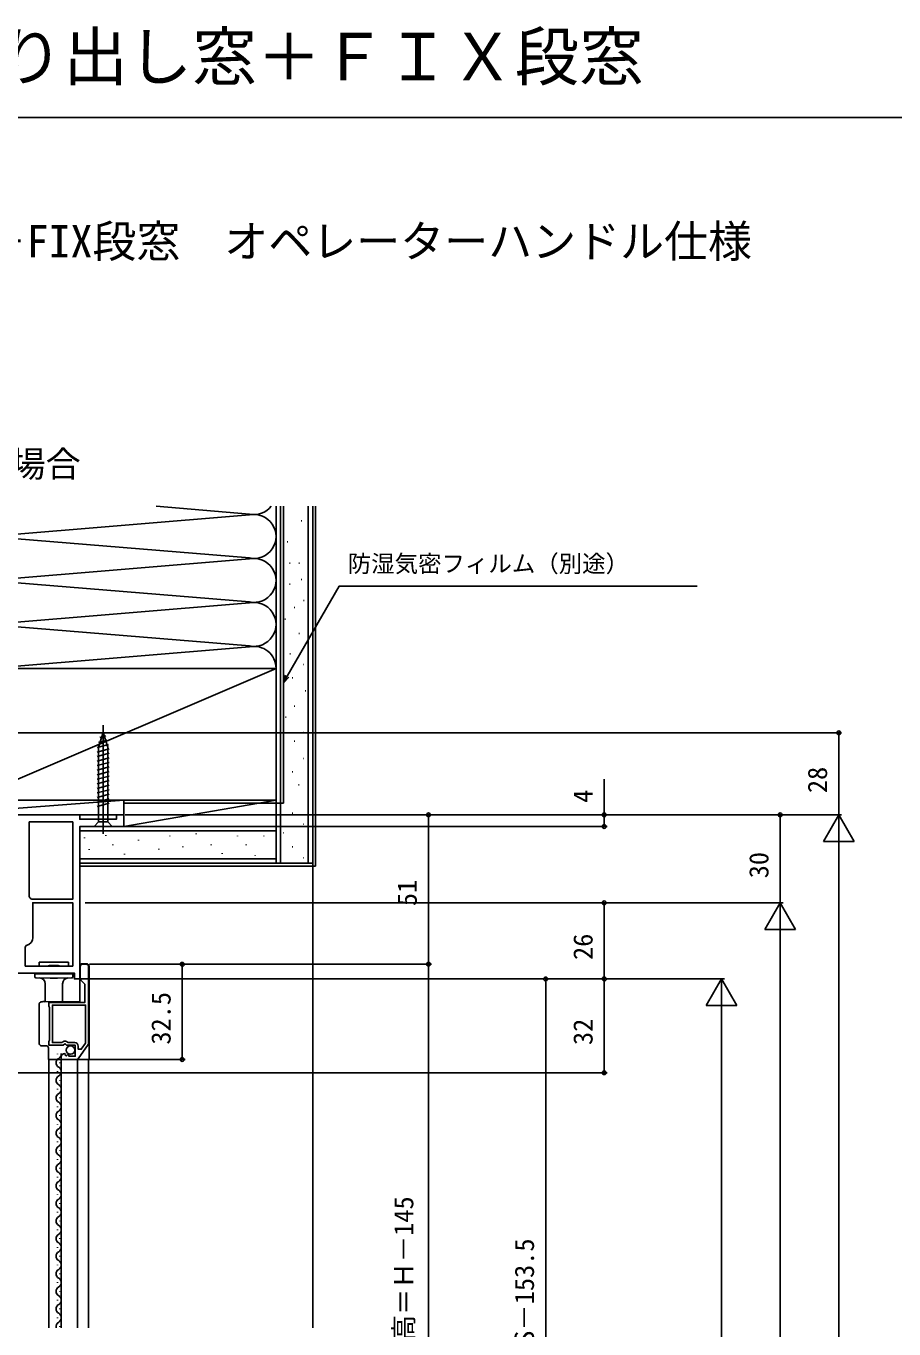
# Model space of a CAD drawing. Units: millimetres, scale not verified. Extents: x -525 to 525, y -783 to 778.
# Drawn here: x -336.3 to -40.2, y 333.9 to 778.5 of the extents above; entities that cross this region are included whole.
import ezdxf
from ezdxf.enums import TextEntityAlignment as Align

# ---------------------------------------------------------------- set-up
doc = ezdxf.new("R2010")
doc.units = ezdxf.units.MM
doc.header["$LTSCALE"] = 4
for name, color, linetype in [('0-2_USER1', 3, 'Continuous'), ('0-3_YKK_11', 7, 'Continuous'), ('0-4_YKK_12', 2, 'Continuous'), ('0-5_YKK_13', 4, 'Continuous'), ('0-7_YKK_D', 6, 'Continuous'), ('0-8_YKK_ZWAK', 7, 'Continuous'), ('0-9_YSS_K', 3, 'Continuous'), ('0-A_YSS_KE', 3, 'Continuous')]:
    doc.layers.add(name, color=color, linetype=linetype)
doc.styles.add('ＭＳ ゴシック', font='')
doc.styles.get('ＭＳ ゴシック').set_extended_font_data('MS Gothic')

msp = doc.modelspace()

# ---------------------------------------------------------------- linework, layer by layer
at = {"layer": '0-3_YKK_11'}
for p, q in [((-317.1, 458.31), (-315.7, 458.31)), ((-317.8, 453.4), (-317.8, 457.61)), ((-315, 457.61), (-315, 431.33)), ((-315.126, 430.929), (-318.491, 426.109))]:
    msp.add_line(p, q, dxfattribs=at)
for points in [[(-432, 509.31), (-371.4, 509.31), (-371.4, 537.31), (-368, 537.31), (-368, 535.41), (-368.5, 534.91), (-369, 534.41), (-369, 509.31), (-318, 509.31), (-318, 507.81), (-305.5, 507.81), (-305.5, 509.31), (-303, 509.31), (-303, 505.31), (-318, 505.31), (-318, 453.31), (-319.8, 453.31), (-319.8, 455.31), (-344.5, 455.31), (-344.5, 458.61)], [(-335.024, 481.021), (-335.2, 481.402), (-335.2, 506.91), (-320.4, 506.91)], [(-320.4, 506.91), (-320.4, 480.51), (-334.308, 480.51), (-334.689, 480.686)], [(-320.4, 457.71), (-320.4, 479.31), (-334, 479.31), (-334, 467.51)], [(-336.218, 464.691), (-336.6, 464.205), (-336.6, 457.71), (-320.4, 457.71)], [(-323.118, 427.909), (-322.907, 427.658), (-322.992, 427.339), (-322.524, 427.069), (-321.947, 427.646), (-321.7, 427.544), (-321.7, 426.91), (-319.5, 426.91), (-319.5, 430.71), (-322.5, 430.71), (-322.8, 431.01), (-323.129, 431.163), (-323.669, 430.71), (-328.5, 430.71), (-328.5, 432.037), (-328.4, 432.21), (-328.3, 432.383), (-328.3, 443.637), (-328.4, 443.81), (-328.5, 443.983), (-328.5, 445.31), (-316.2, 445.31), (-316.2, 451.51), (-317.595, 452.905)], [(-316, 431.425), (-316, 444.41), (-327.3, 444.41), (-327.3, 431.61), (-323.996, 431.61), (-323.707, 431.853)], [(-322.157, 431.717), (-321.928, 431.61), (-319.7, 431.61)], [(-318.5, 430.41), (-318.5, 429.31), (-317.476, 429.31), (-316, 431.425)], [(-319.065, 425.81), (-324.3, 425.81), (-324.3, 426.615)]]:
    msp.add_lwpolyline(points, dxfattribs=at)
for centre, radius, start, end in [((-336.9, 478.81), 2.9, 40.32022, 49.67978), ((-336.9, 467.51), 2.9, 283.60896, 359.99999), ((-317.1, 457.61), 0.7, 90.00001, 179.99999), ((-315.7, 457.61), 0.7, 0.00001, 89.99999), ((-317.1, 453.4), 0.7, 179.99997, 224.99996), ((-323, 431.01), 1.1, 40.00519, 130.00001), ((-319.7, 430.41), 1.2, 0.00001, 89.99999), ((-315.7, 431.33), 0.7, 325.08065, 0.00008), ((-323, 426.615), 1.3, 95.2159, 180.00002), ((-319.065, 426.51), 0.7, 270.00002, 325.08063)]:
    msp.add_arc(centre, radius, start, end, dxfattribs=at)
at = {"layer": '0-4_YKK_12'}
for p, q in [((-325.56, 427.611), (-325.56, 427.811)), ((-328.5, 334.31), (-328.5, 425.81)), ((-324.8, 424.611), (-324.8, 424.811)), ((-324.3, 334.31), (-324.3, 425.81)), ((-318.7, 425.81), (-318.7, 334.31)), ((-315, 425.81), (-315, 334.31)), ((-325.56, 421.611), (-325.56, 421.811)), ((-324.8, 418.611), (-324.8, 418.811)), ((-325.56, 415.611), (-325.56, 415.811)), ((-325.56, 409.611), (-325.56, 409.811)), ((-324.8, 412.611), (-324.8, 412.811)), ((-324.8, 406.611), (-324.8, 406.811)), ((-325.56, 403.611), (-325.56, 403.811)), ((-324.8, 400.611), (-324.8, 400.811)), ((-325.56, 397.611), (-325.56, 397.811)), ((-325.56, 391.611), (-325.56, 391.811)), ((-324.8, 394.611), (-324.8, 394.811)), ((-324.8, 388.611), (-324.8, 388.811)), ((-325.56, 385.611), (-325.56, 385.811)), ((-324.8, 382.611), (-324.8, 382.811)), ((-325.56, 379.611), (-325.56, 379.811)), ((-325.56, 373.611), (-325.56, 373.811)), ((-324.8, 376.611), (-324.8, 376.811)), ((-324.8, 370.611), (-324.8, 370.811)), ((-325.56, 367.611), (-325.56, 367.811)), ((-324.8, 364.611), (-324.8, 364.811)), ((-325.56, 361.611), (-325.56, 361.811)), ((-325.56, 355.611), (-325.56, 355.811)), ((-324.8, 358.611), (-324.8, 358.811)), ((-324.8, 352.611), (-324.8, 352.811)), ((-325.56, 349.611), (-325.56, 349.811)), ((-324.8, 346.611), (-324.8, 346.811)), ((-325.56, 343.611), (-325.56, 343.811)), ((-324.8, 340.611), (-324.8, 340.811)), ((-325.56, 337.611), (-325.56, 337.811)), ((-324.8, 334.611), (-324.8, 334.811))]:
    msp.add_line(p, q, dxfattribs=at)
for centre, start, end in [((-326.018, 427.711), 299.20254, 6.62802), ((-324.342, 424.711), 119.20254, 240.79746), ((-326.018, 421.711), 299.20254, 60.79746), ((-324.342, 418.711), 119.20254, 240.79746), ((-324.342, 412.711), 119.20254, 240.79746), ((-326.018, 415.711), 299.20254, 60.79746), ((-326.018, 409.711), 299.20254, 60.79746), ((-324.342, 406.711), 119.20254, 240.79746), ((-326.018, 403.711), 299.20254, 60.79746), ((-324.342, 400.711), 119.20254, 240.79746), ((-324.342, 394.711), 119.20254, 240.79746), ((-326.018, 397.711), 299.20254, 60.79746), ((-326.018, 391.711), 299.20254, 60.79746), ((-324.342, 388.711), 119.20254, 240.79746), ((-326.018, 385.711), 299.20254, 60.79746), ((-324.342, 382.711), 119.20254, 240.79746), ((-324.342, 376.711), 119.20254, 240.79746), ((-326.018, 379.711), 299.20254, 60.79746), ((-326.018, 373.711), 299.20254, 60.79746), ((-324.342, 370.711), 119.20254, 240.79746), ((-326.018, 367.711), 299.20254, 60.79746), ((-324.342, 364.711), 119.20254, 240.79746), ((-324.342, 358.711), 119.20254, 240.79746), ((-326.018, 361.711), 299.20254, 60.79746), ((-326.018, 355.711), 299.20254, 60.79746), ((-324.342, 352.711), 119.20254, 240.79746), ((-324.342, 346.711), 119.20254, 240.79746), ((-326.018, 349.711), 299.20254, 60.79746), ((-326.018, 343.711), 299.20254, 60.79746), ((-324.342, 340.711), 119.20254, 240.79746), ((-326.018, 337.711), 299.20254, 60.79746), ((-324.342, 334.711), 119.20254, 193.4888)]:
    msp.add_arc(centre, 1.718, start, end, dxfattribs=at)
at = {"layer": '0-5_YKK_13'}
for p, q in [((-310, 502.879), (-310, 539.879)), ((-311.646, 533.986), (-308.61, 534.8)), ((-310, 537.379), (-311.55, 532.463)), ((-310, 537.379), (-311.55, 532.463)), ((-311.111, 535.683), (-309.062, 536.232)), ((-310, 537.379), (-308.45, 532.463)), ((-312.1, 532.312), (-308.159, 533.368)), ((-312.1, 530.759), (-307.9, 531.884)), ((-312.1, 529.206), (-307.9, 530.331)), ((-311.55, 506.929), (-311.55, 532.463)), ((-308.45, 506.929), (-308.45, 532.463)), ((-312.1, 527.653), (-307.9, 528.779)), ((-312.1, 526.1), (-307.9, 527.226)), ((-312.1, 524.547), (-307.9, 525.673)), ((-312.1, 522.994), (-307.9, 524.12)), ((-312.1, 521.441), (-307.9, 522.567)), ((-312.1, 519.889), (-307.9, 521.014)), ((-312.1, 518.336), (-307.9, 519.461)), ((-312.1, 516.783), (-307.9, 517.908)), ((-312.1, 515.23), (-307.9, 516.355)), ((-312.1, 513.677), (-307.9, 514.802)), ((-312.1, 512.124), (-307.9, 513.249)), ((-306.9, 505.379), (-308.45, 506.929)), ((-331.799, 459.008), (-331.799, 457.708)), ((-324.049, 459.008), (-321.799, 459.008)), ((-321.799, 459.008), (-321.799, 457.708)), ((-317.1, 458.51), (-316.8, 458.51)), ((-316.8, 458.51), (-315.7, 458.51)), ((-333.299, 455.008), (-333.299, 455.297)), ((-332.808, 453.691), (-333.005, 453.695)), ((-332.808, 455.008), (-328.049, 455.008)), ((-328.049, 453.608), (-332.808, 453.691)), ((-331.799, 457.708), (-331.731, 457.708)), ((-328.875, 457.708), (-331.731, 457.708)), ((-328.049, 455.008), (-325.549, 455.008)), ((-325.549, 453.608), (-328.049, 453.608)), ((-327.249, 457.92), (-326.349, 457.92)), ((-325.549, 455.008), (-320.791, 455.008)), ((-320.791, 453.691), (-325.549, 453.608)), ((-324.724, 457.708), (-321.867, 457.708)), ((-321.867, 457.708), (-321.799, 457.708)), ((-320.791, 455.307), (-321.599, 455.307)), ((-320.791, 455.008), (-320.299, 455.008)), ((-320.594, 453.695), (-320.791, 453.691)), ((-320.299, 455.297), (-320.299, 455.008)), ((-320.299, 455.008), (-320.299, 453.995)), ((-318, 454.361), (-318, 457.61)), ((-318, 445.61), (-318, 454.361)), ((-314.8, 457.61), (-314.8, 457.51)), ((-329.749, 445.507), (-329.749, 451.673)), ((-323.849, 451.673), (-323.849, 445.559)), ((-331.8, 442.182), (-331.8, 444.796)), ((-331.106, 445.496), (-330.733, 445.499)), ((-329.914, 445.506), (-318, 445.61)), ((-331.8, 440.928), (-331.8, 441.592)), ((-331.8, 435.682), (-331.8, 440.338)), ((-331.8, 434.428), (-331.8, 435.092)), ((-331.8, 431.224), (-331.8, 433.838)), ((-329.394, 430.509), (-331.106, 430.524)), ((-328.7, 425.81), (-328.7, 429.809)), ((-328.006, 425.81), (-328.7, 425.81)), ((-317.1, 425.81), (-318, 425.81)), ((-317.1, 425.81), (-315.7, 425.81))]:
    msp.add_line(p, q, dxfattribs=at)
for points in [[(-306.9, 505.379), (-313.1, 505.379), (-311.55, 506.929), (-308.45, 506.929)], [(-331.799, 459.008), (-329.549, 459.008), (-324.049, 459.008)], [(-333.299, 453.995), (-333.299, 455.008), (-332.808, 455.008)], [(-329.449, 455.008), (-329.446, 455.008), (-329.295, 455.033)], [(-324.304, 455.033), (-324.153, 455.008), (-324.149, 455.008)], [(-314.8, 457.51), (-314.8, 425.81), (-315.7, 425.81)], [(-331.657, 445.22), (-331.738, 445.085), (-331.785, 444.942), (-331.8, 444.796)], [(-331.71, 445.14), (-331.683, 445.183), (-331.657, 445.22)], [(-330.5, 445.61), (-329.915, 445.61), (-329.914, 445.506)], [(-331.8, 441.592), (-331.8, 441.676), (-331.8, 441.784), (-331.8, 441.911), (-331.8, 442.048), (-331.8, 442.182)], [(-331.8, 440.928), (-331.8, 440.844), (-331.8, 440.736), (-331.8, 440.609), (-331.8, 440.471), (-331.8, 440.338)], [(-331.8, 435.092), (-331.8, 435.176), (-331.8, 435.284), (-331.8, 435.411), (-331.8, 435.548), (-331.8, 435.682)], [(-331.8, 434.428), (-331.8, 434.344), (-331.8, 434.236), (-331.8, 434.109), (-331.8, 433.971), (-331.8, 433.838)], [(-331.657, 430.8), (-331.738, 430.935), (-331.785, 431.078), (-331.8, 431.224)], [(-328.006, 425.81), (-319.5, 425.81), (-318, 425.81)]]:
    msp.add_lwpolyline(points, dxfattribs=at)
msp.add_circle((-321.149, 429.06), 1.45, dxfattribs=at)
for centre, radius, start, end in [((-317.1, 457.61), 0.9, 90, 180), ((-315.7, 457.61), 0.9, 0, 90), ((-332.999, 453.995), 0.3, 180, 269), ((-331.749, 451.673), 2, 0, 89), ((-329.449, 455.508), 0.5, 270, 285.20453), ((-329.417, 455.493), 0.475, 281.9123, 337.10797), ((-329.414, 455.483), 0.458, 290.73966, 337.51356), ((-324.182, 455.493), 0.475, 202.89595, 258.13445), ((-324.185, 455.483), 0.458, 202.48644, 249.26034), ((-324.149, 455.508), 0.5, 254.8249, 270), ((-321.849, 451.673), 2, 91, 180), ((-320.599, 453.995), 0.3, 271, 0), ((-331.1, 444.796), 0.7, 90.5, 142.71364), ((-330.5, 445.31), 0.3, 90, 140.97935), ((-331.1, 431.224), 0.7, 217.28636, 269.5), ((-329.4, 429.809), 0.7, 0, 89.5)]:
    msp.add_arc(centre, radius, start, end, dxfattribs=at)
for centre, major_axis, ratio, start_param, end_param in [((-332.799, 455.297), (0.5, 0), 0.020408, 1.5882496, 3.1415927), ((-327.249, 457.621), (1.7, 0), 0.176327, 1.5707963, 2.8439125), ((-326.349, 457.621), (1.7, 0), 0.176327, 0.2976802, 1.5707963), ((-320.799, 455.297), (0.5, 0), 0.020408, 6.2831853, 7.8365283)]:
    msp.add_ellipse(centre, major_axis=major_axis, ratio=ratio, start_param=start_param, end_param=end_param, dxfattribs=at)
at = {"layer": '0-7_YKK_D'}
for p, q in [((-367, 537.31), (-58, 537.31)), ((-59, 509.31), (-59, 537.31)), ((-302.5, 509.314), (-198, 509.314)), ((-302.5, 509.31), (-138, 509.31)), ((-302, 509.31), (-58, 509.31)), ((-302, 509.31), (-58, 509.31)), ((-302, 509.31), (-78, 509.31)), ((-199, 509.314), (-199, 458.31)), ((-79, 479.31), (-79, 509.31)), ((-59, 509.31), (-64.25, 500.217)), ((-59, 509.31), (-53.75, 500.217)), ((-59, 509.31), (-59, 491.123)), ((-302.5, 505.31), (-138, 505.31)), ((-64.25, 500.217), (-53.75, 500.217)), ((-59, 498.81), (-59, 32.809)), ((-316.128, 479.31), (-78, 479.31)), ((-316.128, 479.31), (-78, 479.31)), ((-316.128, 479.31), (-138, 479.31)), ((-139, 479.31), (-139, 453.31)), ((-79, 479.31), (-84.25, 470.217)), ((-79, 479.31), (-73.75, 470.217)), ((-79, 479.31), (-79, 461.123)), ((-84.25, 470.217), (-73.75, 470.217)), ((-79, 468.81), (-79, 72.809)), ((-314.7, 458.31), (-282, 458.31)), ((-314.7, 458.31), (-198, 458.31)), ((-314.7, 458.31), (-198, 458.31)), ((-283, 458.31), (-283, 425.81)), ((-199, 458.31), (-199, 250.31)), ((-317.5, 453.31), (-138, 453.31)), ((-317.5, 453.31), (-138, 453.31)), ((-317.5, 453.31), (-98, 453.31)), ((-317.5, 453.31), (-158, 453.31)), ((-159, 453.31), (-159, 253.81)), ((-139, 453.31), (-139, 421.31)), ((-99, 453.31), (-104.25, 444.217)), ((-99, 453.31), (-93.75, 444.217)), ((-99, 453.31), (-99, 435.123)), ((-104.25, 444.217), (-93.75, 444.217)), ((-99, 442.81), (-99, 166.81)), ((-318.065, 425.81), (-282, 425.81)), ((-348.5, 421.31), (-138, 421.31))]:
    msp.add_line(p, q, dxfattribs=at)
for points in [[(-248.501, 554.407), (-247.226, 556.615), (-229.504, 587.31), (-107.273, 587.31)], [(-246.634, 556.274), (-248.501, 554.407), (-247.818, 556.957)], [(-139, 505.31), (-139, 509.31), (-139, 521.536)]]:
    msp.add_lwpolyline(points, dxfattribs=at)
for centre in [(-59, 537.31), (-199, 509.314), (-139, 509.31), (-79, 509.31), (-139, 505.31), (-139, 479.31), (-283, 458.31), (-199, 458.31), (-199, 458.31), (-159, 453.31), (-139, 453.31), (-139, 453.31), (-283, 425.81), (-139, 421.31)]:
    msp.add_circle(centre, 0.637, dxfattribs=at)
at = {"layer": '0-8_YKK_ZWAK'}
msp.add_line((-525, 747.3), (525, 747.3), dxfattribs=at)
at = {"layer": '0-9_YSS_K'}
for p, q in [((-260.032, 611.968), (-291.869, 614.599)), ((-251, 614.599), (-251, 559.31)), ((-249.5, 492.81), (-249.5, 614.599)), ((-240, 492.81), (-240, 614.599)), ((-237.5, 614.599), (-237.5, 491.81)), ((-346.968, 604.468), (-260.032, 611.652)), ((-242.417, 609.657), (-242.217, 609.657)), ((-260.032, 596.968), (-346.968, 604.152)), ((-247.219, 602.454), (-247.019, 602.454)), ((-346.968, 589.468), (-260.032, 596.652)), ((-246.418, 595.251), (-246.218, 595.251)), ((-243.217, 595.251), (-243.017, 595.251)), ((-346.968, 589.152), (-260.032, 581.968)), ((-246.418, 588.049), (-246.218, 588.049)), ((-242.417, 589.649), (-242.217, 589.649)), ((-260.032, 581.652), (-346.968, 574.468)), ((-244.818, 580.045), (-244.618, 580.045)), ((-241.616, 582.446), (-241.416, 582.446)), ((-346.968, 574.152), (-260.032, 566.968)), ((-248.019, 576.044), (-247.819, 576.044)), ((-243.217, 571.242), (-243.017, 571.242)), ((-346.968, 559.468), (-260.032, 566.652)), ((-246.277, 564.311), (-246.077, 564.311)), ((-241.801, 560.581), (-241.601, 560.581)), ((-251, 559.31), (-356, 514.31)), ((-245.531, 556.105), (-245.331, 556.105)), ((-241.055, 551.629), (-240.855, 551.629)), ((-247.769, 542.678), (-247.569, 542.678)), ((-244.785, 546.407), (-244.585, 546.407)), ((-244.785, 534.472), (-244.585, 534.472)), ((-241.801, 537.456), (-241.601, 537.456)), ((-248.515, 531.488), (-248.315, 531.488)), ((-241.801, 528.504), (-241.601, 528.504)), ((-245.531, 524.028), (-245.331, 524.028)), ((-243.293, 519.552), (-243.093, 519.552)), ((-303, 514.31), (-368, 509.31)), ((-251, 514.31), (-303, 505.31)), ((-248.515, 515.076), (-248.315, 515.076)), ((-245.531, 509.854), (-245.331, 509.854)), ((-251, 503.81), (-318, 503.81)), ((-278.319, 502.755), (-278.319, 502.955)), ((-248.515, 503.14), (-248.315, 503.14)), ((-241.801, 506.124), (-241.601, 506.124)), ((-316.339, 501.393), (-316.339, 501.593)), ((-309.136, 502.194), (-309.136, 502.394)), ((-306.735, 498.992), (-306.735, 499.192)), ((-297.932, 500.593), (-297.932, 500.793)), ((-287.271, 502.009), (-287.271, 502.209)), ((-282.795, 498.279), (-282.795, 498.479)), ((-273.097, 499.025), (-273.097, 499.225)), ((-264.146, 502.009), (-264.146, 502.209)), ((-261.162, 499.025), (-261.162, 499.225)), ((-255.194, 502.009), (-255.194, 502.209)), ((-245.531, 498.419), (-245.331, 498.419)), ((-251, 494.31), (-318, 494.31)), ((-314.739, 497.392), (-314.739, 497.592)), ((-302.734, 495.791), (-302.734, 495.991)), ((-291.001, 497.533), (-291.001, 497.733)), ((-269.368, 496.041), (-269.368, 496.241)), ((-258.178, 495.295), (-258.178, 495.495)), ((-241.801, 494.689), (-241.601, 494.689)), ((-318, 491.81), (-237.5, 491.81)), ((-238.5, 334.31), (-238.5, 492.81))]:
    msp.add_line(p, q, dxfattribs=at)
for points in [[(-303, 509.31), (-368, 509.31), (-368, 514.31), (-303, 514.31)], [(-303, 514.31), (-251, 514.31), (-251, 505.31), (-303, 505.31)]]:
    msp.add_lwpolyline(points, close=True, dxfattribs=at)
for centre, start, end in [((-258.5, 619.31), 258.21646, 321.08647), ((-258.5, 604.31), 258.21646, 101.78354), ((-258.5, 589.31), 258.21646, 101.78354), ((-258.5, 574.31), 258.21646, 101.78354), ((-258.5, 559.31), 0, 101.78354)]:
    msp.add_arc(centre, 7.5, start, end, dxfattribs=at)
at = {"layer": '0-A_YSS_KE'}
for p, q in [((-251, 614.599), (-251, 492.81)), ((-248.5, 513.31), (-248.5, 614.599)), ((-248.5, 513.31), (-303, 513.31)), ((-318, 492.81), (-251, 492.81))]:
    msp.add_line(p, q, dxfattribs=at)
for points in [[(-238.5, 614.599), (-238.5, 492.81), (-251, 492.81)], [(-318, 505.31), (-251, 505.31), (-251, 492.81)]]:
    msp.add_lwpolyline(points, dxfattribs=at)
msp.add_lwpolyline([(-356, 559.31), (-356, 514.31), (-251, 514.31), (-251, 559.31)], close=True, dxfattribs=at)

# ---------------------------------------------------------------- texts
at = {"layer": '0-2_USER1', "style": 'ＭＳ ゴシック'}
for s, height, p in [('APW 430 たてすべり出し窓＋ＦＩＸ段窓\u3000', 16.13, (-521.375, 755.175)), ('■たてすべり出し窓＋FIX段窓\u3000オペレーターハンドル仕様', 11, (-486.153, 696.26)), ('●固定網戸を取付けた場合', 8.798, (-461.636, 622.005))]:
    msp.add_text(s, height=height, dxfattribs=at).set_placement(p, align=Align.BOTTOM_LEFT)
at = {"layer": '0-7_YKK_D', "style": 'ＭＳ ゴシック'}
msp.add_text('防湿気密フィルム（別途）', height=5.865, dxfattribs=at).set_placement((-226.545, 590.355), align=Align.BOTTOM_LEFT)
for s, p in [('28', (-61, 516.739)), ('4', (-141, 513.4)), ('30', (-81, 487.662)), ('51', (-201, 478.162)), ('26', (-141, 459.79)), ('32.5', (-285, 430.912)), ('32', (-141, 430.765)), ('網戸出来高＝Ｈ－145', (-202.176, 293.662)), ('HS－153.5', (-161, 324.336))]:
    msp.add_text(s, height=6.598, rotation=90, dxfattribs=at).set_placement(p, align=Align.BOTTOM_LEFT)

doc.saveas('drawing.dxf')
